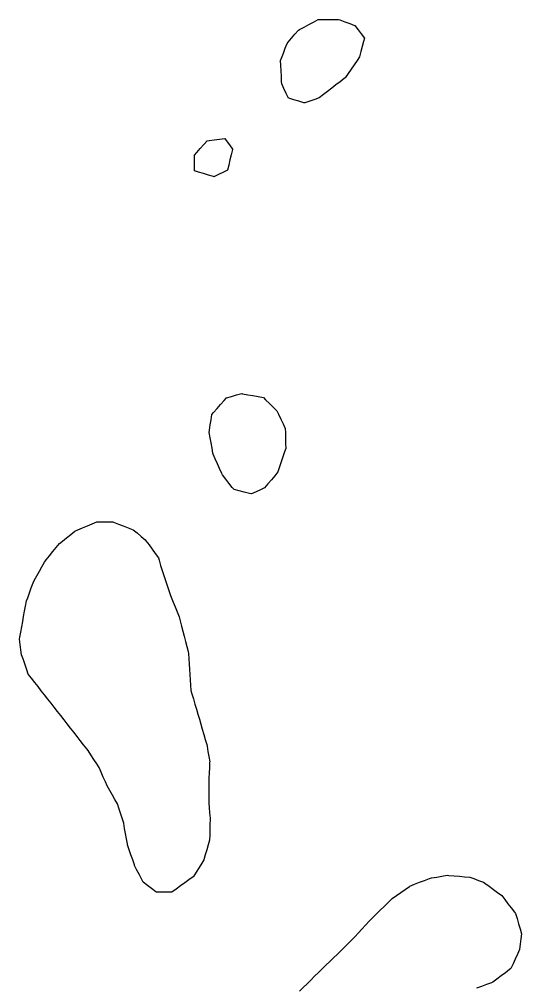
# Model space of a CAD drawing. Header units: millimetres. Extents: x 257 to 2289, y 96 to 1983.
# Drawn here: x 1607.9 to 1703, y 1157.4 to 1340.9 of the extents above; entities that cross this region are included whole.
import ezdxf

# ---------------------------------------------------------------- set-up
doc = ezdxf.new("R2010")
doc.units = ezdxf.units.MM
for name, color, linetype in [('ALL_HOLES', 1, 'Continuous'), ('OUTLINE_ISLAND_01_HOLE_37', 1, 'Continuous'), ('OUTLINE_ISLAND_01_HOLE_45', 1, 'Continuous'), ('OUTLINE_ISLAND_01_HOLE_48', 1, 'Continuous'), ('OUTLINE_ISLAND_01_HOLE_56', 1, 'Continuous'), ('OUTLINE_ISLAND_01_HOLE_59', 1, 'Continuous')]:
    doc.layers.add(name, color=color, linetype=linetype)

msp = doc.modelspace()

# ---------------------------------------------------------------- linework, layer by layer
at = {"layer": 'ALL_HOLES'}
for points in [[(1658.8562, 1325.9427), (1658.4281, 1326.8464), (1658, 1327.7501), (1657.5718, 1328.6539), (1657.5506, 1329.122), (1657.5053, 1330.121), (1657.46, 1331.12), (1657.4147, 1332.1189), (1657.3694, 1333.1179), (1657.5286, 1333.5367), (1657.884, 1334.4714), (1658.2393, 1335.4062), (1658.5947, 1336.3409), (1658.767, 1336.5412), (1659.4189, 1337.2995), (1660.0708, 1338.0578), (1660.7227, 1338.8161), (1660.948, 1338.9377), (1661.828, 1339.4128), (1662.7079, 1339.888), (1663.5878, 1340.3631), (1664.4677, 1340.8382), (1665.3547, 1340.8485), (1666.3546, 1340.8601), (1667.3546, 1340.8716), (1668.3545, 1340.8832), (1668.5902, 1340.7933), (1669.5245, 1340.4368), (1670.4588, 1340.0803), (1671.3931, 1339.7238), (1671.4152, 1339.6951), (1672.0255, 1338.9029), (1672.6357, 1338.1108), (1673.246, 1337.3186), (1673.0859, 1336.7051), (1672.8334, 1335.7375), (1672.5808, 1334.7699), (1672.3283, 1333.8023), (1671.8379, 1333.0928), (1671.2694, 1332.2701), (1670.7009, 1331.4475), (1670.1324, 1330.6248), (1669.5639, 1329.8021), (1669.4151, 1329.6873), (1668.6237, 1329.076), (1667.8323, 1328.4647), (1667.0409, 1327.8534), (1666.2495, 1327.2421), (1665.4581, 1326.6309), (1664.6667, 1326.0196), (1663.8447, 1325.7219), (1662.9045, 1325.3814), (1661.9642, 1325.0409), (1661.7765, 1325.0954), (1660.8161, 1325.374), (1659.8557, 1325.6527), (1658.8953, 1325.9313)], [(1641.0515, 1312.1693), (1641.0515, 1313.1693), (1641.0515, 1314.1693), (1641.0515, 1315.1693), (1641.4769, 1315.6483), (1642.141, 1316.3959), (1642.8051, 1317.1436), (1643.4692, 1317.8912), (1643.8072, 1317.9351), (1644.7988, 1318.0638), (1645.7905, 1318.1925), (1646.7822, 1318.3212), (1647.0798, 1317.9049), (1647.6613, 1317.0913), (1648.2427, 1316.2778), (1648.2244, 1316.2006), (1647.9932, 1315.2277), (1647.762, 1314.2548), (1647.5308, 1313.2819), (1647.2996, 1312.309), (1646.5295, 1311.9341), (1645.6303, 1311.4965), (1644.7312, 1311.0588), (1644.6514, 1311.0829), (1643.694, 1311.3718), (1642.7367, 1311.6608), (1641.7793, 1311.9497)], [(1647.0984, 1269.1694), (1648.0631, 1269.4325), (1649.0279, 1269.6956), (1649.9927, 1269.9588), (1650.1599, 1269.9294), (1651.1449, 1269.7565), (1652.1298, 1269.5836), (1653.1147, 1269.4107), (1654.0997, 1269.2377), (1654.5261, 1268.809), (1655.2313, 1268.0999), (1655.9365, 1267.3909), (1656.6416, 1266.6819), (1656.9526, 1266.0348), (1657.3858, 1265.1335), (1657.819, 1264.2321), (1658.2521, 1263.3308), (1658.271, 1262.5621), (1658.2956, 1261.5624), (1658.3202, 1260.5627), (1658.3447, 1259.563), (1658.1242, 1258.9027), (1657.8073, 1257.9542), (1657.4905, 1257.0058), (1657.1736, 1256.0573), (1656.8568, 1255.1088), (1656.249, 1254.3805), (1655.6083, 1253.6127), (1654.9676, 1252.8449), (1654.3269, 1252.0771), (1653.6643, 1251.7744), (1652.7548, 1251.3587), (1651.8452, 1250.9431), (1651.459, 1251.0387), (1650.4883, 1251.279), (1649.5176, 1251.5193), (1648.5469, 1251.7596), (1648.2071, 1252.187), (1647.5847, 1252.9697), (1646.9623, 1253.7524), (1646.3399, 1254.5351), (1646.2063, 1254.8362), (1645.8006, 1255.7502), (1645.3948, 1256.6642), (1644.9891, 1257.5782), (1644.5834, 1258.4922), (1644.5545, 1258.6503), (1644.3751, 1259.6341), (1644.1958, 1260.6178), (1644.0164, 1261.6016), (1643.837, 1262.5854), (1643.9031, 1263.0345), (1644.0488, 1264.0239), (1644.1945, 1265.0132), (1644.3402, 1266.0025), (1644.6788, 1266.3912), (1645.3355, 1267.1453), (1645.9923, 1267.8994), (1646.6491, 1268.6535)], [(1622.5749, 1245.6538), (1623.5749, 1245.6538), (1624.5749, 1245.6538), (1625.5749, 1245.6538), (1625.7023, 1245.6043), (1626.6342, 1245.2418), (1627.5662, 1244.8793), (1628.4982, 1244.5168), (1629.4302, 1244.1543), (1630.1778, 1243.5422), (1630.9515, 1242.9087), (1631.7253, 1242.2752), (1631.8628, 1242.0847), (1632.4482, 1241.2739), (1633.0336, 1240.4632), (1633.619, 1239.6524), (1634.2043, 1238.8417), (1634.3484, 1238.3695), (1634.6403, 1237.413), (1634.9322, 1236.4566), (1635.2241, 1235.5001), (1635.232, 1235.476), (1635.5431, 1234.5257), (1635.8543, 1233.5753), (1636.1655, 1232.625), (1636.4767, 1231.6746), (1636.6038, 1231.367), (1636.9856, 1230.4428), (1637.3674, 1229.5185), (1637.7493, 1228.5943), (1638.1311, 1227.6701), (1638.344, 1226.8676), (1638.6003, 1225.901), (1638.8566, 1224.9344), (1639.113, 1223.9678), (1639.3693, 1223.0012), (1639.6257, 1222.0346), (1639.882, 1221.068), (1639.9059, 1220.6994), (1639.9707, 1219.7015), (1640.0355, 1218.7036), (1640.1003, 1217.7057), (1640.1651, 1216.7078), (1640.2299, 1215.7099), (1640.2947, 1214.712), (1640.3595, 1213.7141), (1640.5544, 1213.0532), (1640.8372, 1212.094), (1641.12, 1211.1348), (1641.4028, 1210.1756), (1641.6856, 1209.2165), (1641.9684, 1208.2573), (1642.2512, 1207.2981), (1642.534, 1206.3389), (1642.8168, 1205.3798), (1643.0996, 1204.4206), (1643.3825, 1203.4614), (1643.4371, 1203.1327), (1643.601, 1202.1462), (1643.7649, 1201.1597), (1643.9288, 1200.1732), (1643.9241, 1200.0641), (1643.8811, 1199.065), (1643.8381, 1198.066), (1643.795, 1197.0669), (1643.752, 1196.0678), (1643.7496, 1195.3687), (1643.7462, 1194.3687), (1643.7428, 1193.3687), (1643.7394, 1192.3687), (1643.819, 1191.5013), (1643.9104, 1190.5054), (1644.0017, 1189.5096), (1643.9974, 1189.3101), (1643.9755, 1188.3104), (1643.9536, 1187.3106), (1643.9317, 1186.3108), (1643.9098, 1185.3111), (1643.6621, 1184.4728), (1643.3788, 1183.5138), (1643.0954, 1182.5548), (1642.8121, 1181.5958), (1642.4388, 1180.9866), (1641.9162, 1180.134), (1641.3937, 1179.2813), (1640.8712, 1178.4287), (1640.823, 1178.3943), (1640.0088, 1177.8137), (1639.1946, 1177.2332), (1638.3804, 1176.6526), (1637.5662, 1176.072), (1636.752, 1175.4914), (1635.8354, 1175.4796), (1634.8354, 1175.4668), (1633.8355, 1175.4539), (1633.7133, 1175.5467), (1632.9168, 1176.1513), (1632.1203, 1176.7559), (1631.3238, 1177.3606), (1631.0684, 1177.859), (1630.6123, 1178.7489), (1630.1562, 1179.6389), (1629.7001, 1180.5288), (1629.6651, 1180.6318), (1629.3434, 1181.5786), (1629.0217, 1182.5255), (1628.7, 1183.4723), (1628.3783, 1184.4191), (1628.3448, 1184.6071), (1628.1695, 1185.5917), (1627.9943, 1186.5762), (1627.819, 1187.5607), (1627.6438, 1188.5452), (1627.3863, 1189.3343), (1627.0761, 1190.285), (1626.7659, 1191.2357), (1626.4557, 1192.1864), (1625.9898, 1193.007), (1625.496, 1193.8767), (1625.0023, 1194.7463), (1624.5085, 1195.6159), (1624.1795, 1196.3735), (1623.7812, 1197.2907), (1623.3828, 1198.2079), (1622.9845, 1199.1252), (1622.5372, 1199.8069), (1621.9887, 1200.6431), (1621.4402, 1201.4792), (1620.8917, 1202.3154), (1620.649, 1202.626), (1620.0333, 1203.4141), (1619.4177, 1204.2021), (1618.8021, 1204.9901), (1618.1865, 1205.7782), (1617.5708, 1206.5662), (1616.9552, 1207.3542), (1616.3396, 1208.1423), (1615.7239, 1208.9303), (1615.1083, 1209.7183), (1614.4927, 1210.5064), (1613.877, 1211.2944), (1613.2614, 1212.0824), (1612.6458, 1212.8705), (1612.0301, 1213.6585), (1611.4145, 1214.4465), (1610.7989, 1215.2346), (1610.1833, 1216.0226), (1609.5676, 1216.8106), (1609.2891, 1217.6105), (1608.9603, 1218.5549), (1608.6315, 1219.4993), (1608.3027, 1220.4437), (1608.1627, 1221.418), (1608.0205, 1222.4079), (1607.8783, 1223.3977), (1607.9527, 1223.7966), (1608.1363, 1224.7796), (1608.3199, 1225.7626), (1608.5034, 1226.7456), (1608.687, 1227.7286), (1608.8705, 1228.7116), (1609.0541, 1229.6946), (1609.2376, 1230.6776), (1609.4528, 1231.2706), (1609.7939, 1232.2106), (1610.135, 1233.1506), (1610.4761, 1234.0907), (1610.711, 1234.5234), (1611.1882, 1235.4022), (1611.6654, 1236.281), (1612.1425, 1237.1598), (1612.6197, 1238.0386), (1612.97, 1238.467), (1613.6031, 1239.241), (1614.2362, 1240.0151), (1614.8693, 1240.7892), (1615.5024, 1241.5632), (1616.053, 1242.0057), (1616.8325, 1242.632), (1617.612, 1243.2584), (1618.3915, 1243.8848), (1618.9343, 1244.1143), (1619.8553, 1244.5038), (1620.7764, 1244.8933), (1621.6974, 1245.2828)]]:
    msp.add_lwpolyline(points, close=True, dxfattribs=at)
msp.add_lwpolyline([(1660.9437, 1156.7354), (1661.6604, 1157.4329), (1662.377, 1158.1303), (1663.0937, 1158.8277), (1663.8103, 1159.5251), (1664.527, 1160.2226), (1665.2436, 1160.92), (1665.9603, 1161.6174), (1666.677, 1162.3148), (1667.3936, 1163.0123), (1668.1103, 1163.7097), (1668.502, 1164.1006), (1669.2099, 1164.8069), (1669.9178, 1165.5132), (1670.6257, 1166.2195), (1671.3336, 1166.9258), (1671.4141, 1167.0127), (1672.0933, 1167.7467), (1672.7725, 1168.4806), (1673.4517, 1169.2146), (1674.1309, 1169.9485), (1674.8101, 1170.6824), (1674.8147, 1170.6868), (1675.5314, 1171.3842), (1676.2481, 1172.0816), (1676.9648, 1172.7789), (1677.6815, 1173.4763), (1678.3982, 1174.1736), (1678.5149, 1174.2567), (1679.3295, 1174.8368), (1680.1441, 1175.4168), (1680.9587, 1175.9969), (1681.7732, 1176.577), (1681.8281, 1176.5989), (1682.7563, 1176.9711), (1683.6844, 1177.3432), (1684.6126, 1177.7154), (1685.5408, 1178.0875), (1685.9673, 1178.1627), (1686.9521, 1178.3364), (1687.9369, 1178.5101), (1688.9217, 1178.6838), (1689.2374, 1178.6569), (1690.2338, 1178.5723), (1691.2302, 1178.4877), (1692.2266, 1178.4031), (1693.223, 1178.3184), (1693.9408, 1178.055), (1694.8795, 1177.7105), (1695.8183, 1177.3659), (1696.055, 1177.1914), (1696.8598, 1176.5978), (1697.6646, 1176.0043), (1698.4693, 1175.4107), (1699.2741, 1174.8171), (1699.8315, 1174.0821), (1700.4356, 1173.2852), (1701.0398, 1172.4884), (1701.644, 1171.6915), (1701.8561, 1171.4117), (1702.1472, 1170.4551), (1702.4384, 1169.4984), (1702.7295, 1168.5417), (1703.0207, 1167.585), (1702.9001, 1166.6308), (1702.7747, 1165.6387), (1702.6494, 1164.6465), (1702.6365, 1164.6183), (1702.2218, 1163.7084), (1701.8071, 1162.7984), (1701.3924, 1161.8884), (1700.9777, 1160.9785), (1700.7517, 1160.8085), (1699.9526, 1160.2072), (1699.1536, 1159.606), (1698.3545, 1159.0048), (1697.5554, 1158.4035), (1697.2864, 1158.3061), (1696.3461, 1157.9658), (1695.4058, 1157.6254), (1694.4655, 1157.285)], dxfattribs=at)
at = {"layer": 'OUTLINE_ISLAND_01_HOLE_37'}
msp.add_lwpolyline([(1660.9437, 1156.7354), (1661.6604, 1157.4329), (1662.377, 1158.1303), (1663.0937, 1158.8277), (1663.8103, 1159.5251), (1664.527, 1160.2226), (1665.2436, 1160.92), (1665.9603, 1161.6174), (1666.677, 1162.3148), (1667.3936, 1163.0123), (1668.1103, 1163.7097), (1668.502, 1164.1006), (1669.2099, 1164.8069), (1669.9178, 1165.5132), (1670.6257, 1166.2195), (1671.3336, 1166.9258), (1671.4141, 1167.0127), (1672.0933, 1167.7467), (1672.7725, 1168.4806), (1673.4517, 1169.2146), (1674.1309, 1169.9485), (1674.8101, 1170.6824), (1674.8147, 1170.6868), (1675.5314, 1171.3842), (1676.2481, 1172.0816), (1676.9648, 1172.7789), (1677.6815, 1173.4763), (1678.3982, 1174.1736), (1678.5149, 1174.2567), (1679.3295, 1174.8368), (1680.1441, 1175.4168), (1680.9587, 1175.9969), (1681.7732, 1176.577), (1681.8281, 1176.5989), (1682.7563, 1176.9711), (1683.6844, 1177.3432), (1684.6126, 1177.7154), (1685.5408, 1178.0875), (1685.9673, 1178.1627), (1686.9521, 1178.3364), (1687.9369, 1178.5101), (1688.9217, 1178.6838), (1689.2374, 1178.6569), (1690.2338, 1178.5723), (1691.2302, 1178.4877), (1692.2266, 1178.4031), (1693.223, 1178.3184), (1693.9408, 1178.055), (1694.8795, 1177.7105), (1695.8183, 1177.3659), (1696.055, 1177.1914), (1696.8598, 1176.5978), (1697.6646, 1176.0043), (1698.4693, 1175.4107), (1699.2741, 1174.8171), (1699.8315, 1174.0821), (1700.4356, 1173.2852), (1701.0398, 1172.4884), (1701.644, 1171.6915), (1701.8561, 1171.4117), (1702.1472, 1170.4551), (1702.4384, 1169.4984), (1702.7295, 1168.5417), (1703.0207, 1167.585), (1702.9001, 1166.6308), (1702.7747, 1165.6387), (1702.6494, 1164.6465), (1702.6365, 1164.6183), (1702.2218, 1163.7084), (1701.8071, 1162.7984), (1701.3924, 1161.8884), (1700.9777, 1160.9785), (1700.7517, 1160.8085), (1699.9526, 1160.2072), (1699.1536, 1159.606), (1698.3545, 1159.0048), (1697.5554, 1158.4035), (1697.2864, 1158.3061), (1696.3461, 1157.9658), (1695.4058, 1157.6254), (1694.4655, 1157.285)], dxfattribs=at)
at = {"layer": 'OUTLINE_ISLAND_01_HOLE_45'}
msp.add_lwpolyline([(1622.5749, 1245.6538), (1623.5749, 1245.6538), (1624.5749, 1245.6538), (1625.5749, 1245.6538), (1625.7023, 1245.6043), (1626.6342, 1245.2418), (1627.5662, 1244.8793), (1628.4982, 1244.5168), (1629.4302, 1244.1543), (1630.1778, 1243.5422), (1630.9515, 1242.9087), (1631.7253, 1242.2752), (1631.8628, 1242.0847), (1632.4482, 1241.2739), (1633.0336, 1240.4632), (1633.619, 1239.6524), (1634.2043, 1238.8417), (1634.3484, 1238.3695), (1634.6403, 1237.413), (1634.9322, 1236.4566), (1635.2241, 1235.5001), (1635.232, 1235.476), (1635.5431, 1234.5257), (1635.8543, 1233.5753), (1636.1655, 1232.625), (1636.4767, 1231.6746), (1636.6038, 1231.367), (1636.9856, 1230.4428), (1637.3674, 1229.5185), (1637.7493, 1228.5943), (1638.1311, 1227.6701), (1638.344, 1226.8676), (1638.6003, 1225.901), (1638.8566, 1224.9344), (1639.113, 1223.9678), (1639.3693, 1223.0012), (1639.6257, 1222.0346), (1639.882, 1221.068), (1639.9059, 1220.6994), (1639.9707, 1219.7015), (1640.0355, 1218.7036), (1640.1003, 1217.7057), (1640.1651, 1216.7078), (1640.2299, 1215.7099), (1640.2947, 1214.712), (1640.3595, 1213.7141), (1640.5544, 1213.0532), (1640.8372, 1212.094), (1641.12, 1211.1348), (1641.4028, 1210.1756), (1641.6856, 1209.2165), (1641.9684, 1208.2573), (1642.2512, 1207.2981), (1642.534, 1206.3389), (1642.8168, 1205.3798), (1643.0996, 1204.4206), (1643.3825, 1203.4614), (1643.4371, 1203.1327), (1643.601, 1202.1462), (1643.7649, 1201.1597), (1643.9288, 1200.1732), (1643.9241, 1200.0641), (1643.8811, 1199.065), (1643.8381, 1198.066), (1643.795, 1197.0669), (1643.752, 1196.0678), (1643.7496, 1195.3687), (1643.7462, 1194.3687), (1643.7428, 1193.3687), (1643.7394, 1192.3687), (1643.819, 1191.5013), (1643.9104, 1190.5054), (1644.0017, 1189.5096), (1643.9974, 1189.3101), (1643.9755, 1188.3104), (1643.9536, 1187.3106), (1643.9317, 1186.3108), (1643.9098, 1185.3111), (1643.6621, 1184.4728), (1643.3788, 1183.5138), (1643.0954, 1182.5548), (1642.8121, 1181.5958), (1642.4388, 1180.9866), (1641.9162, 1180.134), (1641.3937, 1179.2813), (1640.8712, 1178.4287), (1640.823, 1178.3943), (1640.0088, 1177.8137), (1639.1946, 1177.2332), (1638.3804, 1176.6526), (1637.5662, 1176.072), (1636.752, 1175.4914), (1635.8354, 1175.4796), (1634.8354, 1175.4668), (1633.8355, 1175.4539), (1633.7133, 1175.5467), (1632.9168, 1176.1513), (1632.1203, 1176.7559), (1631.3238, 1177.3606), (1631.0684, 1177.859), (1630.6123, 1178.7489), (1630.1562, 1179.6389), (1629.7001, 1180.5288), (1629.6651, 1180.6318), (1629.3434, 1181.5786), (1629.0217, 1182.5255), (1628.7, 1183.4723), (1628.3783, 1184.4191), (1628.3448, 1184.6071), (1628.1695, 1185.5917), (1627.9943, 1186.5762), (1627.819, 1187.5607), (1627.6438, 1188.5452), (1627.3863, 1189.3343), (1627.0761, 1190.285), (1626.7659, 1191.2357), (1626.4557, 1192.1864), (1625.9898, 1193.007), (1625.496, 1193.8767), (1625.0023, 1194.7463), (1624.5085, 1195.6159), (1624.1795, 1196.3735), (1623.7812, 1197.2907), (1623.3828, 1198.2079), (1622.9845, 1199.1252), (1622.5372, 1199.8069), (1621.9887, 1200.6431), (1621.4402, 1201.4792), (1620.8917, 1202.3154), (1620.649, 1202.626), (1620.0333, 1203.4141), (1619.4177, 1204.2021), (1618.8021, 1204.9901), (1618.1865, 1205.7782), (1617.5708, 1206.5662), (1616.9552, 1207.3542), (1616.3396, 1208.1423), (1615.7239, 1208.9303), (1615.1083, 1209.7183), (1614.4927, 1210.5064), (1613.877, 1211.2944), (1613.2614, 1212.0824), (1612.6458, 1212.8705), (1612.0301, 1213.6585), (1611.4145, 1214.4465), (1610.7989, 1215.2346), (1610.1833, 1216.0226), (1609.5676, 1216.8106), (1609.2891, 1217.6105), (1608.9603, 1218.5549), (1608.6315, 1219.4993), (1608.3027, 1220.4437), (1608.1627, 1221.418), (1608.0205, 1222.4079), (1607.8783, 1223.3977), (1607.9527, 1223.7966), (1608.1363, 1224.7796), (1608.3199, 1225.7626), (1608.5034, 1226.7456), (1608.687, 1227.7286), (1608.8705, 1228.7116), (1609.0541, 1229.6946), (1609.2376, 1230.6776), (1609.4528, 1231.2706), (1609.7939, 1232.2106), (1610.135, 1233.1506), (1610.4761, 1234.0907), (1610.711, 1234.5234), (1611.1882, 1235.4022), (1611.6654, 1236.281), (1612.1425, 1237.1598), (1612.6197, 1238.0386), (1612.97, 1238.467), (1613.6031, 1239.241), (1614.2362, 1240.0151), (1614.8693, 1240.7892), (1615.5024, 1241.5632), (1616.053, 1242.0057), (1616.8325, 1242.632), (1617.612, 1243.2584), (1618.3915, 1243.8848), (1618.9343, 1244.1143), (1619.8553, 1244.5038), (1620.7764, 1244.8933), (1621.6974, 1245.2828)], close=True, dxfattribs=at)
at = {"layer": 'OUTLINE_ISLAND_01_HOLE_48'}
msp.add_lwpolyline([(1647.0984, 1269.1694), (1648.0631, 1269.4325), (1649.0279, 1269.6956), (1649.9927, 1269.9588), (1650.1599, 1269.9294), (1651.1449, 1269.7565), (1652.1298, 1269.5836), (1653.1147, 1269.4107), (1654.0997, 1269.2377), (1654.5261, 1268.809), (1655.2313, 1268.0999), (1655.9365, 1267.3909), (1656.6416, 1266.6819), (1656.9526, 1266.0348), (1657.3858, 1265.1335), (1657.819, 1264.2321), (1658.2521, 1263.3308), (1658.271, 1262.5621), (1658.2956, 1261.5624), (1658.3202, 1260.5627), (1658.3447, 1259.563), (1658.1242, 1258.9027), (1657.8073, 1257.9542), (1657.4905, 1257.0058), (1657.1736, 1256.0573), (1656.8568, 1255.1088), (1656.249, 1254.3805), (1655.6083, 1253.6127), (1654.9676, 1252.8449), (1654.3269, 1252.0771), (1653.6643, 1251.7744), (1652.7548, 1251.3587), (1651.8452, 1250.9431), (1651.459, 1251.0387), (1650.4883, 1251.279), (1649.5176, 1251.5193), (1648.5469, 1251.7596), (1648.2071, 1252.187), (1647.5847, 1252.9697), (1646.9623, 1253.7524), (1646.3399, 1254.5351), (1646.2063, 1254.8362), (1645.8006, 1255.7502), (1645.3948, 1256.6642), (1644.9891, 1257.5782), (1644.5834, 1258.4922), (1644.5545, 1258.6503), (1644.3751, 1259.6341), (1644.1958, 1260.6178), (1644.0164, 1261.6016), (1643.837, 1262.5854), (1643.9031, 1263.0345), (1644.0488, 1264.0239), (1644.1945, 1265.0132), (1644.3402, 1266.0025), (1644.6788, 1266.3912), (1645.3355, 1267.1453), (1645.9923, 1267.8994), (1646.6491, 1268.6535)], close=True, dxfattribs=at)
at = {"layer": 'OUTLINE_ISLAND_01_HOLE_56'}
msp.add_lwpolyline([(1641.0515, 1312.1693), (1641.0515, 1313.1693), (1641.0515, 1314.1693), (1641.0515, 1315.1693), (1641.4769, 1315.6483), (1642.141, 1316.3959), (1642.8051, 1317.1436), (1643.4692, 1317.8912), (1643.8072, 1317.9351), (1644.7988, 1318.0638), (1645.7905, 1318.1925), (1646.7822, 1318.3212), (1647.0798, 1317.9049), (1647.6613, 1317.0913), (1648.2427, 1316.2778), (1648.2244, 1316.2006), (1647.9932, 1315.2277), (1647.762, 1314.2548), (1647.5308, 1313.2819), (1647.2996, 1312.309), (1646.5295, 1311.9341), (1645.6303, 1311.4965), (1644.7312, 1311.0588), (1644.6514, 1311.0829), (1643.694, 1311.3718), (1642.7367, 1311.6608), (1641.7793, 1311.9497)], close=True, dxfattribs=at)
at = {"layer": 'OUTLINE_ISLAND_01_HOLE_59'}
msp.add_lwpolyline([(1658.8562, 1325.9427), (1658.4281, 1326.8464), (1658, 1327.7501), (1657.5718, 1328.6539), (1657.5506, 1329.122), (1657.5053, 1330.121), (1657.46, 1331.12), (1657.4147, 1332.1189), (1657.3694, 1333.1179), (1657.5286, 1333.5367), (1657.884, 1334.4714), (1658.2393, 1335.4062), (1658.5947, 1336.3409), (1658.767, 1336.5412), (1659.4189, 1337.2995), (1660.0708, 1338.0578), (1660.7227, 1338.8161), (1660.948, 1338.9377), (1661.828, 1339.4128), (1662.7079, 1339.888), (1663.5878, 1340.3631), (1664.4677, 1340.8382), (1665.3547, 1340.8485), (1666.3546, 1340.8601), (1667.3546, 1340.8716), (1668.3545, 1340.8832), (1668.5902, 1340.7933), (1669.5245, 1340.4368), (1670.4588, 1340.0803), (1671.3931, 1339.7238), (1671.4152, 1339.6951), (1672.0255, 1338.9029), (1672.6357, 1338.1108), (1673.246, 1337.3186), (1673.0859, 1336.7051), (1672.8334, 1335.7375), (1672.5808, 1334.7699), (1672.3283, 1333.8023), (1671.8379, 1333.0928), (1671.2694, 1332.2701), (1670.7009, 1331.4475), (1670.1324, 1330.6248), (1669.5639, 1329.8021), (1669.4151, 1329.6873), (1668.6237, 1329.076), (1667.8323, 1328.4647), (1667.0409, 1327.8534), (1666.2495, 1327.2421), (1665.4581, 1326.6309), (1664.6667, 1326.0196), (1663.8447, 1325.7219), (1662.9045, 1325.3814), (1661.9642, 1325.0409), (1661.7765, 1325.0954), (1660.8161, 1325.374), (1659.8557, 1325.6527), (1658.8953, 1325.9313)], close=True, dxfattribs=at)

doc.saveas('drawing.dxf')
